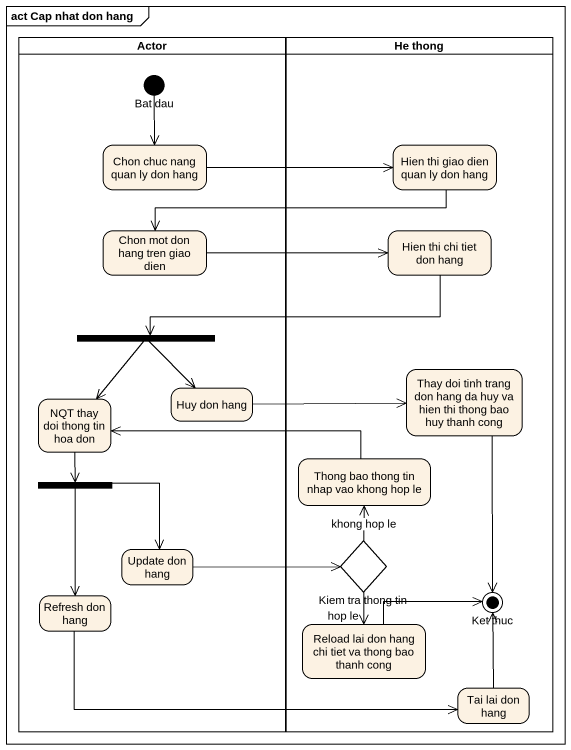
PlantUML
@startuml
mainframe act Cap nhat don hang
hide empty description
state "Actor" as Actor_ <<partition>> {
  state "Bat dau" as Bat_dau <<start>>
  state "Chon chuc nang quan ly don hang" as Chon_chuc_nang_quan_ly_don
  state "Chon mot don hang tren giao dien" as Chon_mot_don_hang_tren_giao
  state fork1 <<fork>>
  state "NQT thay doi thong tin hoa don" as NQT_thay_doi_thong_tin_hoa
  state "Huy don hang" as Huy_don_hang
  state fork2 <<fork>>
  state "Update don hang" as Update_don_hang
  state "Refresh don hang" as Refresh_don_hang
}
state "He thong" as He_thong <<partition>> {
  state "Hien thi giao dien quan ly don hang" as Hien_thi_giao_dien_quan_ly
  state "Hien thi chi tiet don hang" as Hien_thi_chi_tiet_don_hang
  state "Thay doi tinh trang don hang da huy va hien thi thong bao huy thanh cong" as Thay_doi_tinh_trang_don
  state "Thong bao thong tin nhap vao khong hop le" as Thong_bao_thong_tin_nhap
  state "Kiem tra thong tin" as Kiem_tra_thong_tin <<choice>>
  state "Ket thuc" as Ket_thuc <<end>>
  state "Reload lai don hang chi tiet va thong bao thanh cong" as Reload_lai_don_hang_chi
  state "Tai lai don hang" as Tai_lai_don_hang
}
Bat_dau --> Chon_chuc_nang_quan_ly_don
Chon_chuc_nang_quan_ly_don -right-> Hien_thi_giao_dien_quan_ly
Hien_thi_giao_dien_quan_ly -left-> Chon_mot_don_hang_tren_giao
Chon_mot_don_hang_tren_giao -right-> Hien_thi_chi_tiet_don_hang
Hien_thi_chi_tiet_don_hang -left-> fork1
fork1 --> NQT_thay_doi_thong_tin_hoa
fork1 --> Huy_don_hang
Thay_doi_tinh_trang_don --> Ket_thuc
NQT_thay_doi_thong_tin_hoa --> fork2
Huy_don_hang -right-> Thay_doi_tinh_trang_don
Thong_bao_thong_tin_nhap -left-> NQT_thay_doi_thong_tin_hoa
fork2 --> Update_don_hang
fork2 --> Refresh_don_hang
Update_don_hang -right-> Kiem_tra_thong_tin
Kiem_tra_thong_tin -up-> Thong_bao_thong_tin_nhap : khong hop le
Kiem_tra_thong_tin --> Reload_lai_don_hang_chi : hop le
Refresh_don_hang -right-> Tai_lai_don_hang
Reload_lai_don_hang_chi -right-> Ket_thuc
Tai_lai_don_hang -up-> Ket_thuc
@enduml
